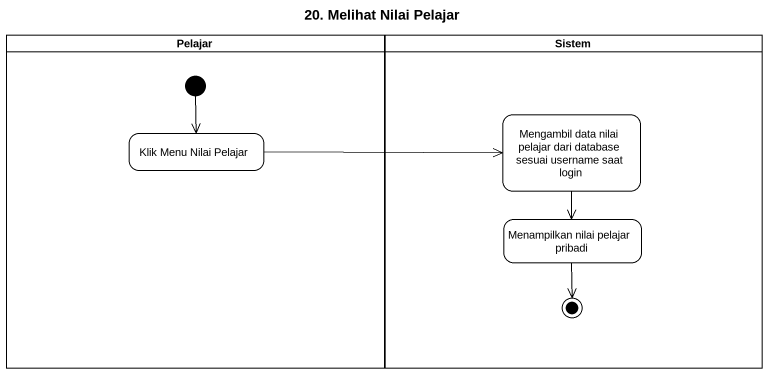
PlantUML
@startuml
title 20. Melihat Nilai Pelajar
hide empty description
state Pelajar <<partition>> {
  state "Klik Menu Nilai Pelajar" as Klik_Menu_Nilai_Pelajar
  [*] --> Klik_Menu_Nilai_Pelajar
}
state Sistem <<partition>> {
  state "Mengambil data nilai pelajar dari database sesuai username saat login" as Mengambil_data_nilai
  state "Menampilkan nilai pelajar pribadi" as Menampilkan_nilai_pelajar
  Menampilkan_nilai_pelajar --> [*]
}
Klik_Menu_Nilai_Pelajar -right-> Mengambil_data_nilai
Mengambil_data_nilai --> Menampilkan_nilai_pelajar
@enduml
